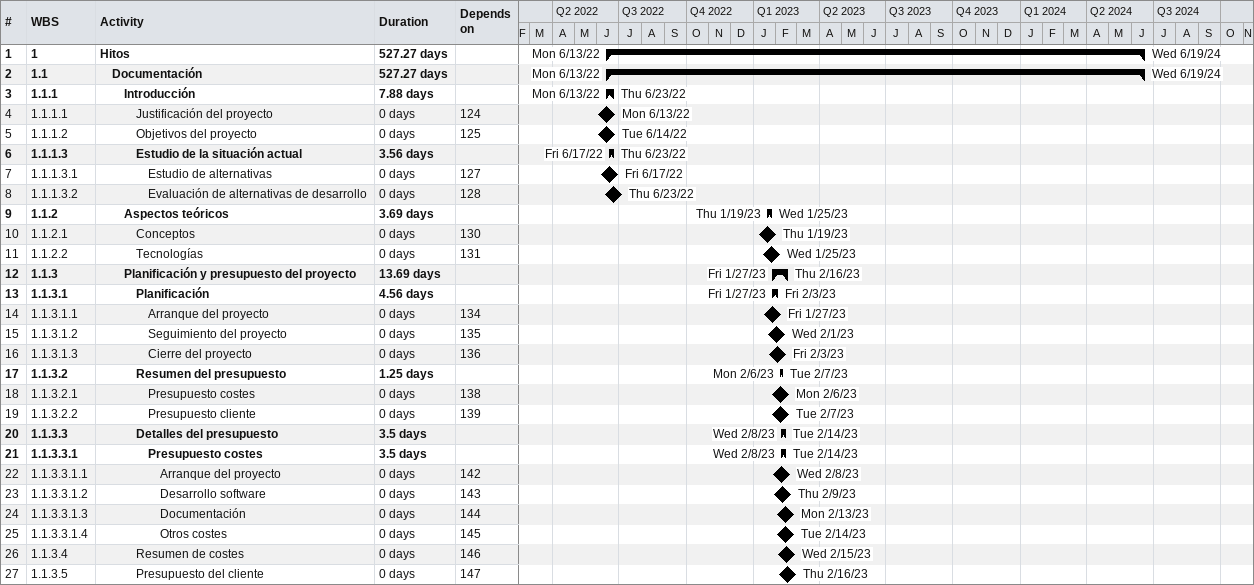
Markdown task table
| ID | WBS | Task | Duration | Start | Finish | Predecessors |
|---|---|---|---|---|---|---|
| 1 | 1 | **Hitos** | 527.27d | 2022-06-13 | 2024-06-19 |  |
| 2 | 1.1 | **Documentación** | 527.27d | 2022-06-13 | 2024-06-19 |  |
| 3 | 1.1.1 | **Introducción** | 7.88d | 2022-06-13 | 2022-06-23 |  |
| 4 | 1.1.1.1 | Justificación del proyecto | 0d | 2022-06-13 | 2022-06-13 | 124 |
| 5 | 1.1.1.2 | Objetivos del proyecto | 0d | 2022-06-14 | 2022-06-14 | 125 |
| 6 | 1.1.1.3 | **Estudio de la situación actual** | 3.56d | 2022-06-17 | 2022-06-23 |  |
| 7 | 1.1.1.3.1 | Estudio de alternativas | 0d | 2022-06-17 | 2022-06-17 | 127 |
| 8 | 1.1.1.3.2 | Evaluación de alternativas de desarrollo | 0d | 2022-06-23 | 2022-06-23 | 128 |
| 9 | 1.1.2 | **Aspectos teóricos** | 3.69d | 2023-01-19 | 2023-01-25 |  |
| 10 | 1.1.2.1 | Conceptos | 0d | 2023-01-19 | 2023-01-19 | 130 |
| 11 | 1.1.2.2 | Tecnologías | 0d | 2023-01-25 | 2023-01-25 | 131 |
| 12 | 1.1.3 | **Planificación y presupuesto del proyecto** | 13.69d | 2023-01-27 | 2023-02-16 |  |
| 13 | 1.1.3.1 | **Planificación** | 4.56d | 2023-01-27 | 2023-02-03 |  |
| 14 | 1.1.3.1.1 | Arranque del proyecto | 0d | 2023-01-27 | 2023-01-27 | 134 |
| 15 | 1.1.3.1.2 | Seguimiento del proyecto | 0d | 2023-02-01 | 2023-02-01 | 135 |
| 16 | 1.1.3.1.3 | Cierre del proyecto | 0d | 2023-02-03 | 2023-02-03 | 136 |
| 17 | 1.1.3.2 | **Resumen del presupuesto** | 1.25d | 2023-02-06 | 2023-02-07 |  |
| 18 | 1.1.3.2.1 | Presupuesto costes | 0d | 2023-02-06 | 2023-02-06 | 138 |
| 19 | 1.1.3.2.2 | Presupuesto cliente | 0d | 2023-02-07 | 2023-02-07 | 139 |
| 20 | 1.1.3.3 | **Detalles del presupuesto** | 3.5d | 2023-02-08 | 2023-02-14 |  |
| 21 | 1.1.3.3.1 | **Presupuesto costes** | 3.5d | 2023-02-08 | 2023-02-14 |  |
| 22 | 1.1.3.3.1.1 | Arranque del proyecto | 0d | 2023-02-08 | 2023-02-08 | 142 |
| 23 | 1.1.3.3.1.2 | Desarrollo software | 0d | 2023-02-09 | 2023-02-09 | 143 |
| 24 | 1.1.3.3.1.3 | Documentación | 0d | 2023-02-13 | 2023-02-13 | 144 |
| 25 | 1.1.3.3.1.4 | Otros costes | 0d | 2023-02-14 | 2023-02-14 | 145 |
| 26 | 1.1.3.4 | Resumen de costes | 0d | 2023-02-15 | 2023-02-15 | 146 |
| 27 | 1.1.3.5 | Presupuesto del cliente | 0d | 2023-02-16 | 2023-02-16 | 147 |
